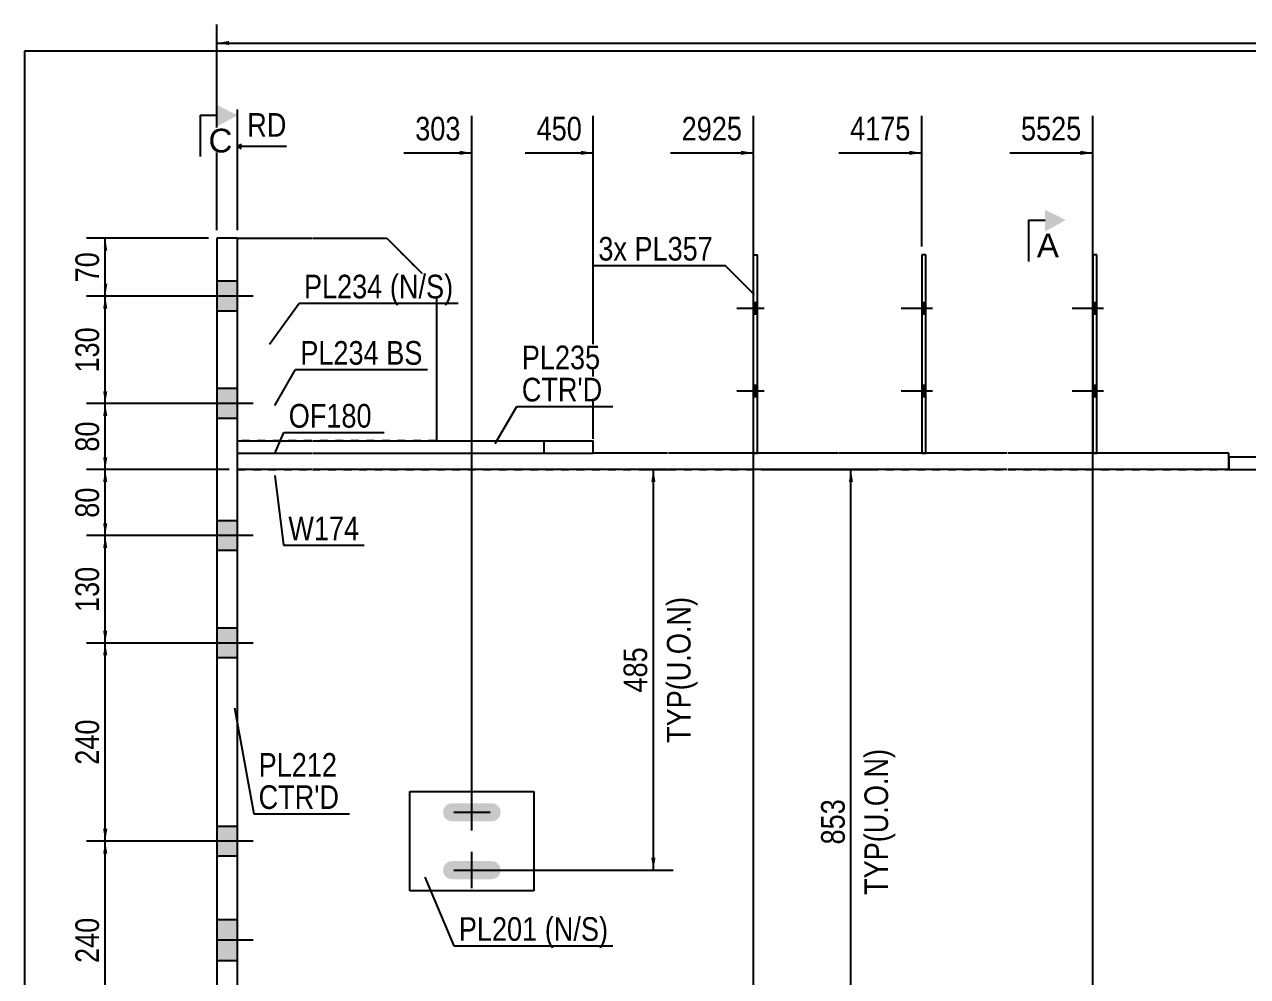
# Model space of a CAD drawing. Header units: millimetres. Extents: x -324 to 88, y -156 to 136.
# Drawn here: x -321.8 to -173.7, y 18.6 to 133.9 of the extents above; entities that cross this region are included whole.
import ezdxf

# ---------------------------------------------------------------- set-up
doc = ezdxf.new("R2010")
doc.units = ezdxf.units.MM
doc.linetypes.add('DXK_LINE_DOT1', pattern=[1.8814, 0.9407, -0.9407])
doc.styles.add('Arial', font='ARIAL.TTF', dxfattribs={"height": 0.2})
doc.styles.add('Arial Narrow', font='ARIALN.TTF', dxfattribs={"height": 0.2})

# ---------------------------------------------------------------- blocks, each defined once
blk = doc.blocks.new('Unknown-623355106-1210')
at = {"color": 5, "linetype": 'Continuous'}
for p, q in [((88.21, 130.66), (-321.79, 130.66)), ((-321.79, 130.66), (-321.79, -156.34))]:
    blk.add_line(p, q, dxfattribs=at)
blk = doc.blocks.new('Part-623355106-1955 - 1738')
at = {"color": 2, "linetype": 'Continuous'}
for p, q in [((-212.6, 106), (-213.1, 106)), ((-213.1, 106), (-213.1, 82)), ((-212.6, 82), (-212.6, 106))]:
    blk.add_line(p, q, dxfattribs=at)
at = {"color": 7, "linetype": 'DXK_LINE_DOT1'}
blk.add_line((-213.1, 82), (-212.6, 82), dxfattribs=at)
blk = doc.blocks.new('Part-623355106-2080 - 1738')
at = {"color": 2, "linetype": 'Continuous'}
for p, q in [((-296, 108), (-287, 108)), ((-286.9, 108), (-277.9, 108)), ((-277.9, 108), (-271.9, 102)), ((-271.9, 102), (-271.9, 83.5)), ((-296, 83.5), (-287, 83.5)), ((-286.9, 83.5), (-271.9, 83.5))]:
    blk.add_line(p, q, dxfattribs=at)
at = {"color": 7, "linetype": 'DXK_LINE_DOT1'}
blk.add_line((-296, 83.5), (-296, 108), dxfattribs=at)
blk = doc.blocks.new('Part-623355106-2102 - 1738')
at = {"color": 7, "linetype": 'DXK_LINE_DOT1'}
for p, q in [((-296, 108), (-287, 108)), ((-286.9, 108), (-277.9, 108)), ((-277.9, 108), (-271.9, 102)), ((-271.9, 102), (-271.9, 83.5)), ((-287, 83.5), (-296, 83.5)), ((-271.9, 83.5), (-286.9, 83.5))]:
    blk.add_line(p, q, dxfattribs=at)
blk = doc.blocks.new('Bolt-623355106-1799 - 1738')
at = {"linetype": 'Continuous'}
for points in [[(-233, 98.8), (-233, 100.2), (-233.5, 100.2), (-233.5, 98.8)], [(-233, 98.8), (-233, 100.2), (-233.5, 100.2), (-233.5, 98.8)], [(-233, 88.8), (-233, 90.2), (-233.5, 90.2), (-233.5, 88.8)], [(-233, 88.8), (-233, 90.2), (-233.5, 90.2), (-233.5, 88.8)]]:
    blk.add_hatch(color=3, dxfattribs=at).paths.add_polyline_path(points)
at = {"color": 3, "linetype": 'Continuous'}
for p, q in [((-232.2, 99.5), (-235.5, 99.5)), ((-232.2, 99.5), (-235.5, 99.5)), ((-233, 100.2), (-233.5, 100.2)), ((-233, 100.2), (-233.5, 100.2)), ((-233, 98.8), (-233.5, 98.8)), ((-233, 98.8), (-233.5, 98.8)), ((-232.2, 89.5), (-235.5, 89.5)), ((-232.2, 89.5), (-235.5, 89.5)), ((-233, 90.2), (-233.5, 90.2)), ((-233, 90.2), (-233.5, 90.2)), ((-233, 88.8), (-233.5, 88.8)), ((-233, 88.8), (-233.5, 88.8))]:
    blk.add_line(p, q, dxfattribs=at)
blk = doc.blocks.new('Part-623355106-2058 - 1738')
at = {"color": 7, "linetype": 'DXK_LINE_DOT1'}
for p, q in [((-296, 80), (-296, 82)), ((-296, 82), (-287, 82)), ((-286.9, 82), (-252.9, 82))]:
    blk.add_line(p, q, dxfattribs=at)
at = {"color": 2, "linetype": 'Continuous'}
for p, q in [((-243.9, 82), (-252.9, 82)), ((-223.2, 82), (-243.8, 82)), ((-202.8, 82), (-223.1, 82)), ((-175.92, 82), (-202.7, 82)), ((-175.92, 80), (-175.92, 82)), ((-287, 80), (-296, 80)), ((-243.9, 80), (-286.9, 80)), ((-223.2, 80), (-243.8, 80)), ((-202.8, 80), (-223.1, 80)), ((-175.92, 80), (-202.7, 80))]:
    blk.add_line(p, q, dxfattribs=at)
blk = doc.blocks.new('Bolt-623355106-1795 - 1738')
at = {"linetype": 'Continuous'}
for points in [[(-191.89, 98.8), (-191.89, 100.2), (-192.39, 100.2), (-192.39, 98.8)], [(-191.89, 98.8), (-191.89, 100.2), (-192.39, 100.2), (-192.39, 98.8)], [(-191.89, 88.8), (-191.89, 90.2), (-192.39, 90.2), (-192.39, 88.8)], [(-191.89, 88.8), (-191.89, 90.2), (-192.39, 90.2), (-192.39, 88.8)]]:
    blk.add_hatch(color=3, dxfattribs=at).paths.add_polyline_path(points)
at = {"color": 3, "linetype": 'Continuous'}
for p, q in [((-191.09, 99.5), (-194.89, 99.5)), ((-191.09, 99.5), (-194.89, 99.5)), ((-191.89, 100.2), (-192.39, 100.2)), ((-191.89, 100.2), (-192.39, 100.2)), ((-191.89, 98.8), (-192.39, 98.8)), ((-191.89, 98.8), (-192.39, 98.8)), ((-191.09, 89.5), (-194.89, 89.5)), ((-191.09, 89.5), (-194.89, 89.5)), ((-191.89, 90.2), (-192.39, 90.2)), ((-191.89, 90.2), (-192.39, 90.2)), ((-191.89, 88.8), (-192.39, 88.8)), ((-191.89, 88.8), (-192.39, 88.8))]:
    blk.add_line(p, q, dxfattribs=at)
blk = doc.blocks.new('Bolt-623355106-1796 - 1738')
at = {"linetype": 'Continuous'}
for points in [[(-212.6, 98.8), (-212.6, 100.2), (-213.1, 100.2), (-213.1, 98.8)], [(-212.6, 98.8), (-212.6, 100.2), (-213.1, 100.2), (-213.1, 98.8)], [(-212.6, 88.8), (-212.6, 90.2), (-213.1, 90.2), (-213.1, 88.8)], [(-212.6, 88.8), (-212.6, 90.2), (-213.1, 90.2), (-213.1, 88.8)]]:
    blk.add_hatch(color=3, dxfattribs=at).paths.add_polyline_path(points)
at = {"color": 3, "linetype": 'Continuous'}
for p, q in [((-211.8, 99.5), (-215.6, 99.5)), ((-211.8, 99.5), (-215.6, 99.5)), ((-212.6, 100.2), (-213.1, 100.2)), ((-212.6, 100.2), (-213.1, 100.2)), ((-212.6, 98.8), (-213.1, 98.8)), ((-212.6, 98.8), (-213.1, 98.8)), ((-211.8, 89.5), (-215.6, 89.5)), ((-211.8, 89.5), (-215.6, 89.5)), ((-212.6, 90.2), (-213.1, 90.2)), ((-212.6, 90.2), (-213.1, 90.2)), ((-212.6, 88.8), (-213.1, 88.8)), ((-212.6, 88.8), (-213.1, 88.8))]:
    blk.add_line(p, q, dxfattribs=at)
blk = doc.blocks.new('Part-623355106-1950 - 1738')
at = {"color": 2, "linetype": 'Continuous'}
for p, q in [((-191.89, 106), (-192.39, 106)), ((-192.39, 106), (-192.39, 82)), ((-191.89, 82), (-191.89, 106))]:
    blk.add_line(p, q, dxfattribs=at)
at = {"color": 7, "linetype": 'DXK_LINE_DOT1'}
blk.add_line((-192.39, 82), (-191.89, 82), dxfattribs=at)
blk = doc.blocks.new('Part-623355106-1898 - 1738')
at = {"color": 2, "linetype": 'Continuous'}
for p, q in [((-275.1, 41), (-260.1, 41)), ((-275.1, 29), (-275.1, 41)), ((-260.1, 41), (-260.1, 29)), ((-260.1, 29), (-275.1, 29))]:
    blk.add_line(p, q, dxfattribs=at)
blk = doc.blocks.new('Part-623355106-2316 - 1738')
at = {"color": 2, "linetype": 'Continuous'}
for p, q in [((-296, 81.99), (-296, 83.49)), ((-296, 83.49), (-287, 83.49)), ((-286.9, 83.49), (-252.9, 83.49)), ((-258.9, 83.49), (-258.9, 81.99)), ((-252.9, 81.99), (-252.9, 83.49)), ((-296, 81.99), (-287, 81.99)), ((-286.9, 81.99), (-252.9, 81.99))]:
    blk.add_line(p, q, dxfattribs=at)
blk = doc.blocks.new('Part-623355106-2214 - 1738')
at = {"color": 2, "linetype": 'Continuous'}
for p, q in [((-175.92, 81.5), (-175.92, 80)), ((-166.92, 81.5), (-175.92, 81.5)), ((-175.92, 80), (-166.92, 80))]:
    blk.add_line(p, q, dxfattribs=at)
blk = doc.blocks.new('Bolt-623355106-2306 - 1738')
at = {"linetype": 'Continuous'}
for points in [[(-264.42, 37.72), (-264.19, 38.08), (-264.1, 38.5), (-264.19, 38.92), (-264.42, 39.28), (-264.78, 39.52), (-265.2, 39.6), (-270, 39.6), (-270.42, 39.52), (-270.78, 39.28), (-271.02, 38.92), (-271.1, 38.5), (-271.02, 38.08), (-270.78, 37.72), (-270.42, 37.48), (-270, 37.4), (-265.2, 37.4), (-264.78, 37.48)], [(-264.42, 30.72), (-264.19, 31.08), (-264.1, 31.5), (-264.19, 31.92), (-264.42, 32.28), (-264.78, 32.52), (-265.2, 32.6), (-270, 32.6), (-270.42, 32.52), (-270.78, 32.28), (-271.02, 31.92), (-271.1, 31.5), (-271.02, 31.08), (-270.78, 30.72), (-270.42, 30.48), (-270, 30.4), (-265.2, 30.4), (-264.78, 30.48)]]:
    blk.add_hatch(color=3, dxfattribs=at).paths.add_polyline_path(points)
at = {"color": 3, "linetype": 'Continuous'}
for p, q in [((-267.6, 36.3), (-267.6, 40.7)), ((-269.8, 38.5), (-265.4, 38.5)), ((-267.6, 29.3), (-267.6, 33.7)), ((-269.8, 31.5), (-265.4, 31.5))]:
    blk.add_line(p, q, dxfattribs=at)
blk = doc.blocks.new('Part-623355106-2311 - 1738')
at = {"color": 2, "linetype": 'Continuous'}
for p, q in [((-233.5, 82), (-233.5, 106)), ((-233.5, 106), (-233, 106)), ((-233, 82), (-233, 106))]:
    blk.add_line(p, q, dxfattribs=at)
at = {"color": 7, "linetype": 'DXK_LINE_DOT1'}
blk.add_line((-233.5, 82), (-233, 82), dxfattribs=at)
blk = doc.blocks.new('Bolt-623355106-2317 - 1738')
at = {"linetype": 'Continuous'}
for points in [[(-298.5, 102.8), (-298.5, 99.2), (-296, 99.2), (-296, 102.8)], [(-298.5, 102.8), (-298.5, 99.2), (-296, 99.2), (-296, 102.8)], [(-298.5, 102.8), (-298.5, 99.2), (-296, 99.2), (-296, 102.8)], [(-298.5, 102.8), (-298.5, 99.2), (-296, 99.2), (-296, 102.8)], [(-298.5, 89.8), (-298.5, 86.2), (-296, 86.2), (-296, 89.8)], [(-298.5, 89.8), (-298.5, 86.2), (-296, 86.2), (-296, 89.8)], [(-298.5, 89.8), (-298.5, 86.2), (-296, 86.2), (-296, 89.8)], [(-298.5, 89.8), (-298.5, 86.2), (-296, 86.2), (-296, 89.8)], [(-298.5, 73.8), (-298.5, 70.2), (-296, 70.2), (-296, 73.8)], [(-298.5, 73.8), (-298.5, 70.2), (-296, 70.2), (-296, 73.8)], [(-298.5, 73.8), (-298.5, 70.2), (-296, 70.2), (-296, 73.8)], [(-298.5, 73.8), (-298.5, 70.2), (-296, 70.2), (-296, 73.8)], [(-298.5, 60.8), (-298.5, 57.2), (-296, 57.2), (-296, 60.8)], [(-298.5, 60.8), (-298.5, 57.2), (-296, 57.2), (-296, 60.8)], [(-298.5, 60.8), (-298.5, 57.2), (-296, 57.2), (-296, 60.8)], [(-298.5, 60.8), (-298.5, 57.2), (-296, 57.2), (-296, 60.8)], [(-298.5, 36.8), (-298.5, 33.2), (-296, 33.2), (-296, 36.8)], [(-298.5, 36.8), (-298.5, 33.2), (-296, 33.2), (-296, 36.8)], [(-298.5, 36.8), (-298.5, 33.2), (-296, 33.2), (-296, 36.8)], [(-298.5, 36.8), (-298.5, 33.2), (-296, 33.2), (-296, 36.8)], [(-298.5, 12.8), (-298.5, 9.2), (-296, 9.2), (-296, 12.8)], [(-298.5, 12.8), (-298.5, 9.2), (-296, 9.2), (-296, 12.8)], [(-298.5, 12.8), (-298.5, 9.2), (-296, 9.2), (-296, 12.8)], [(-298.5, 12.8), (-298.5, 9.2), (-296, 9.2), (-296, 12.8)], [(-298.5, -0.2), (-298.5, -3.8), (-296, -3.8), (-296, -0.2)], [(-298.5, -0.2), (-298.5, -3.8), (-296, -3.8), (-296, -0.2)], [(-298.5, -0.2), (-298.5, -3.8), (-296, -3.8), (-296, -0.2)], [(-298.5, -0.2), (-298.5, -3.8), (-296, -3.8), (-296, -0.2)], [(-298.5, -16.2), (-298.5, -19.8), (-296, -19.8), (-296, -16.2)], [(-298.5, -16.2), (-298.5, -19.8), (-296, -19.8), (-296, -16.2)], [(-298.5, -16.2), (-298.5, -19.8), (-296, -19.8), (-296, -16.2)], [(-298.5, -16.2), (-298.5, -19.8), (-296, -19.8), (-296, -16.2)], [(-298.5, -29.2), (-298.5, -32.8), (-296, -32.8), (-296, -29.2)], [(-298.5, -29.2), (-298.5, -32.8), (-296, -32.8), (-296, -29.2)], [(-298.5, -29.2), (-298.5, -32.8), (-296, -32.8), (-296, -29.2)], [(-298.5, -29.2), (-298.5, -32.8), (-296, -32.8), (-296, -29.2)]]:
    blk.add_hatch(color=3, dxfattribs=at).paths.add_polyline_path(points)
at = {"color": 3, "linetype": 'Continuous'}
for p, q in [((-296, 102.8), (-298.5, 102.8)), ((-296, 102.8), (-298.5, 102.8)), ((-296, 102.8), (-298.5, 102.8)), ((-296, 102.8), (-298.5, 102.8)), ((-294.1, 101), (-298.5, 101)), ((-294.1, 101), (-298.5, 101)), ((-294.1, 101), (-298.5, 101)), ((-294.1, 101), (-298.5, 101)), ((-296, 99.2), (-298.5, 99.2)), ((-296, 99.2), (-298.5, 99.2)), ((-296, 99.2), (-298.5, 99.2)), ((-296, 99.2), (-298.5, 99.2)), ((-296, 89.8), (-298.5, 89.8)), ((-296, 89.8), (-298.5, 89.8)), ((-296, 89.8), (-298.5, 89.8)), ((-296, 89.8), (-298.5, 89.8)), ((-294.1, 88), (-298.5, 88)), ((-294.1, 88), (-298.5, 88)), ((-294.1, 88), (-298.5, 88)), ((-294.1, 88), (-298.5, 88)), ((-296, 86.2), (-298.5, 86.2)), ((-296, 86.2), (-298.5, 86.2)), ((-296, 86.2), (-298.5, 86.2)), ((-296, 86.2), (-298.5, 86.2)), ((-296, 73.8), (-298.5, 73.8)), ((-296, 73.8), (-298.5, 73.8)), ((-296, 73.8), (-298.5, 73.8)), ((-296, 73.8), (-298.5, 73.8)), ((-294.1, 72), (-298.5, 72)), ((-294.1, 72), (-298.5, 72)), ((-294.1, 72), (-298.5, 72)), ((-294.1, 72), (-298.5, 72)), ((-296, 70.2), (-298.5, 70.2)), ((-296, 70.2), (-298.5, 70.2)), ((-296, 70.2), (-298.5, 70.2)), ((-296, 70.2), (-298.5, 70.2)), ((-296, 60.8), (-298.5, 60.8)), ((-296, 60.8), (-298.5, 60.8)), ((-296, 60.8), (-298.5, 60.8)), ((-296, 60.8), (-298.5, 60.8)), ((-294.1, 59), (-298.5, 59)), ((-294.1, 59), (-298.5, 59)), ((-294.1, 59), (-298.5, 59)), ((-294.1, 59), (-298.5, 59)), ((-296, 57.2), (-298.5, 57.2)), ((-296, 57.2), (-298.5, 57.2)), ((-296, 57.2), (-298.5, 57.2)), ((-296, 57.2), (-298.5, 57.2)), ((-296, 36.8), (-298.5, 36.8)), ((-296, 36.8), (-298.5, 36.8)), ((-296, 36.8), (-298.5, 36.8)), ((-296, 36.8), (-298.5, 36.8)), ((-294.1, 35), (-298.5, 35)), ((-294.1, 35), (-298.5, 35)), ((-294.1, 35), (-298.5, 35)), ((-294.1, 35), (-298.5, 35)), ((-296, 33.2), (-298.5, 33.2)), ((-296, 33.2), (-298.5, 33.2)), ((-296, 33.2), (-298.5, 33.2)), ((-296, 33.2), (-298.5, 33.2)), ((-296, 12.8), (-298.5, 12.8)), ((-296, 12.8), (-298.5, 12.8)), ((-296, 12.8), (-298.5, 12.8)), ((-296, 12.8), (-298.5, 12.8)), ((-294.1, 11), (-298.5, 11)), ((-294.1, 11), (-298.5, 11)), ((-294.1, 11), (-298.5, 11)), ((-294.1, 11), (-298.5, 11)), ((-296, 9.2), (-298.5, 9.2)), ((-296, 9.2), (-298.5, 9.2)), ((-296, 9.2), (-298.5, 9.2)), ((-296, 9.2), (-298.5, 9.2)), ((-296, -0.2), (-298.5, -0.2)), ((-296, -0.2), (-298.5, -0.2)), ((-296, -0.2), (-298.5, -0.2)), ((-296, -0.2), (-298.5, -0.2)), ((-294.1, -2), (-298.5, -2)), ((-294.1, -2), (-298.5, -2)), ((-294.1, -2), (-298.5, -2)), ((-294.1, -2), (-298.5, -2)), ((-296, -3.8), (-298.5, -3.8)), ((-296, -3.8), (-298.5, -3.8)), ((-296, -3.8), (-298.5, -3.8)), ((-296, -3.8), (-298.5, -3.8)), ((-296, -16.2), (-298.5, -16.2)), ((-296, -16.2), (-298.5, -16.2)), ((-296, -16.2), (-298.5, -16.2)), ((-296, -16.2), (-298.5, -16.2)), ((-294.1, -18), (-298.5, -18)), ((-294.1, -18), (-298.5, -18)), ((-294.1, -18), (-298.5, -18)), ((-294.1, -18), (-298.5, -18)), ((-296, -19.8), (-298.5, -19.8)), ((-296, -19.8), (-298.5, -19.8)), ((-296, -19.8), (-298.5, -19.8)), ((-296, -19.8), (-298.5, -19.8)), ((-296, -29.2), (-298.5, -29.2)), ((-296, -29.2), (-298.5, -29.2)), ((-296, -29.2), (-298.5, -29.2)), ((-296, -29.2), (-298.5, -29.2)), ((-294.1, -31), (-298.5, -31)), ((-294.1, -31), (-298.5, -31)), ((-294.1, -31), (-298.5, -31)), ((-294.1, -31), (-298.5, -31)), ((-296, -32.8), (-298.5, -32.8)), ((-296, -32.8), (-298.5, -32.8)), ((-296, -32.8), (-298.5, -32.8)), ((-296, -32.8), (-298.5, -32.8))]:
    blk.add_line(p, q, dxfattribs=at)
blk = doc.blocks.new('Part-623355106-2323 - 1738')
at = {"color": 7, "linetype": 'DXK_LINE_DOT1'}
for p, q in [((-296, 80), (-287, 80)), ((-296, -10), (-296, 80)), ((-286.9, 80), (-243.9, 80)), ((-243.8, 80), (-223.2, 80)), ((-223.1, 80), (-202.8, 80)), ((-202.7, 80), (-166.92, 80)), ((-166.82, 80), (-157.82, 80)), ((-287, -10), (-296, -10)), ((-243.9, -10), (-286.9, -10)), ((-234, -10), (-243.8, -10)), ((-223.2, -10), (-233.5, -10)), ((-202.8, -10), (-223.1, -10)), ((-192.9, -10), (-202.7, -10)), ((-166.92, -10), (-192.4, -10)), ((-157.82, -10), (-166.82, -10))]:
    blk.add_line(p, q, dxfattribs=at)
at = {"color": 2, "linetype": 'Continuous'}
blk.add_line((-157.82, 80), (-157.82, -10), dxfattribs=at)
blk = doc.blocks.new('Part-623355106-2352 - 1738')
at = {"color": 2, "linetype": 'Continuous'}
for p, q in [((-296, 108), (-298.5, 108)), ((-298.5, 108), (-298.5, -38)), ((-296, -38), (-296, 108)), ((-298.5, -38), (-296, -38))]:
    blk.add_line(p, q, dxfattribs=at)
blk = doc.blocks.new('Bolt-623355106-4213 - 1738')
at = {"linetype": 'Continuous'}
blk.add_hatch(color=3, dxfattribs=at).paths.add_polyline_path([(-298.5, 25.5), (-298.5, 20.5), (-296, 20.5), (-296, 25.5)])
blk.add_hatch(color=3, dxfattribs=at).paths.add_polyline_path([(-298.5, 25.5), (-298.5, 20.5), (-296, 20.5), (-296, 25.5)])
at = {"color": 3, "linetype": 'Continuous'}
for p, q in [((-296, 25.5), (-298.5, 25.5)), ((-296, 25.5), (-298.5, 25.5)), ((-294.1, 23), (-298.5, 23)), ((-294.1, 23), (-298.5, 23)), ((-296, 20.5), (-298.5, 20.5)), ((-296, 20.5), (-298.5, 20.5))]:
    blk.add_line(p, q, dxfattribs=at)
blk = doc.blocks.new('StraightDimension-623355106-5770 - 1738')
at = {"linetype": 'Continuous'}
blk.add_hatch(color=7, dxfattribs=at).paths.add_polyline_path([(-269.1, 118.6), (-267.6, 118.35), (-269.1, 118.1)])
at = {"color": 7, "linetype": 'Continuous'}
for p, q in [((-267.6, 39.5), (-267.6, 122.85)), ((-275.84, 118.35), (-267.6, 118.35))]:
    blk.add_line(p, q, dxfattribs=at)
at = {"color": 0, "linetype": 'Continuous'}
blk.add_wipeout([(-289.47, 119.7), (-289.47, 123.9), (-295.41, 123.9), (-295.41, 119.7)], dxfattribs=at)
at = {"color": 7, "linetype": 'Continuous'}
for p, q in [((-296, 109), (-296, 123.6)), ((-295.5, 119.35), (-296, 119.1)), ((-295.5, 118.85), (-296, 119.1)), ((-290.07, 119.1), (-296, 119.1))]:
    blk.add_line(p, q, dxfattribs=at)
at = {"color": 3, "linetype": 'Continuous', "style": 'Arial Narrow'}
blk.add_text('RD', height=2.863, dxfattribs=at).set_placement((-294.81, 120.3))
at = {"color": 0}
blk.add_wipeout([(-268.38, 119.25), (-268.38, 123.45), (-275.06, 123.45), (-275.06, 119.25)], dxfattribs=at)
at = {"color": 3, "style": 'Arial Narrow'}
blk.add_text('303', height=2.863, dxfattribs=at).set_placement((-274.46, 119.85))
blk = doc.blocks.new('StraightDimension-623355106-2507 - 1738')
at = {"linetype": 'Continuous'}
for points in [[(-312.26, 106.5), (-312.01, 108), (-311.76, 106.5)], [(-311.76, 102.5), (-312.01, 101), (-312.26, 102.5)]]:
    blk.add_hatch(color=7, dxfattribs=at).paths.add_polyline_path(points)
at = {"color": 7, "linetype": 'Continuous'}
for p, q in [((-299.5, 108), (-314.26, 108)), ((-312.01, 101), (-312.01, 108)), ((-297, 101), (-314.26, 101))]:
    blk.add_line(p, q, dxfattribs=at)
at = {"color": 0}
blk.add_wipeout([(-312.16, 106.93), (-316.36, 106.93), (-316.36, 102.07), (-312.16, 102.07)], dxfattribs=at)
at = {"color": 3, "style": 'Arial Narrow'}
blk.add_text('70', height=2.863, rotation=90.0002, dxfattribs=at).set_placement((-312.76, 102.67))
blk = doc.blocks.new('StraightDimension-623355106-2408 - 1738')
at = {"linetype": 'Continuous'}
for points in [[(-312.26, 70.5), (-312.01, 72), (-311.76, 70.5)], [(-311.76, 60.5), (-312.01, 59), (-312.26, 60.5)]]:
    blk.add_hatch(color=7, dxfattribs=at).paths.add_polyline_path(points)
at = {"color": 7, "linetype": 'Continuous'}
for p, q in [((-297, 72), (-314.26, 72)), ((-312.01, 59), (-312.01, 72)), ((-297, 59), (-314.26, 59))]:
    blk.add_line(p, q, dxfattribs=at)
at = {"color": 0}
blk.add_wipeout([(-312.16, 68.84), (-316.36, 68.84), (-316.36, 62.16), (-312.16, 62.16)], dxfattribs=at)
at = {"color": 3, "style": 'Arial Narrow'}
blk.add_text('130', height=2.863, rotation=90.0002, dxfattribs=at).set_placement((-312.76, 62.76))
blk = doc.blocks.new('StraightDimension-623355106-2369 - 1738')
at = {"linetype": 'Continuous'}
for points in [[(-312.26, 86.49), (-312.01, 87.99), (-311.76, 86.49)], [(-311.76, 81.5), (-312.01, 80), (-312.26, 81.5)]]:
    blk.add_hatch(color=7, dxfattribs=at).paths.add_polyline_path(points)
at = {"color": 7, "linetype": 'Continuous'}
for p, q in [((-297, 87.99), (-314.26, 87.99)), ((-312.01, 80), (-312.01, 87.99)), ((-297, 80), (-314.26, 80))]:
    blk.add_line(p, q, dxfattribs=at)
at = {"color": 0}
blk.add_wipeout([(-312.16, 86.42), (-316.36, 86.42), (-316.36, 81.57), (-312.16, 81.57)], dxfattribs=at)
at = {"color": 3, "style": 'Arial Narrow'}
blk.add_text('80', height=2.863, rotation=90.0002, dxfattribs=at).set_placement((-312.76, 82.17))
blk = doc.blocks.new('StraightDimension-623355106-2379 - 1738')
at = {"linetype": 'Continuous'}
for points in [[(-312.26, 99.5), (-312.01, 101), (-311.76, 99.5)], [(-311.76, 89.49), (-312.01, 87.99), (-312.26, 89.49)]]:
    blk.add_hatch(color=7, dxfattribs=at).paths.add_polyline_path(points)
at = {"color": 7, "linetype": 'Continuous'}
for p, q in [((-297, 101), (-314.26, 101)), ((-312.01, 87.99), (-312.01, 101)), ((-297, 87.99), (-314.26, 87.99))]:
    blk.add_line(p, q, dxfattribs=at)
at = {"color": 0}
blk.add_wipeout([(-312.16, 97.84), (-316.36, 97.84), (-316.36, 91.15), (-312.16, 91.15)], dxfattribs=at)
at = {"color": 3, "style": 'Arial Narrow'}
blk.add_text('130', height=2.863, rotation=90.0002, dxfattribs=at).set_placement((-312.76, 91.75))
blk = doc.blocks.new('StraightDimension-623355106-5768 - 1738')
at = {"linetype": 'Continuous'}
blk.add_hatch(color=7, dxfattribs=at).paths.add_polyline_path([(-235, 118.6), (-233.5, 118.35), (-235, 118.1)])
at = {"color": 7, "linetype": 'Continuous'}
for p, q in [((-233.5, -2), (-233.5, 122.85)), ((-243.56, 118.35), (-233.5, 118.35))]:
    blk.add_line(p, q, dxfattribs=at)
at = {"color": 0}
blk.add_wipeout([(-234.28, 119.25), (-234.28, 123.45), (-242.79, 123.45), (-242.79, 119.25)], dxfattribs=at)
at = {"color": 3, "style": 'Arial Narrow'}
blk.add_text('2925', height=2.863, dxfattribs=at).set_placement((-242.19, 119.85))
blk = doc.blocks.new('StraightDimension-623355106-2397 - 1738')
at = {"linetype": 'Continuous'}
for points in [[(-312.26, 78.5), (-312.01, 80), (-311.76, 78.5)], [(-311.76, 73.5), (-312.01, 72), (-312.26, 73.5)]]:
    blk.add_hatch(color=7, dxfattribs=at).paths.add_polyline_path(points)
at = {"color": 7, "linetype": 'Continuous'}
for p, q in [((-297, 80), (-314.26, 80)), ((-312.01, 72), (-312.01, 80)), ((-297, 72), (-314.26, 72))]:
    blk.add_line(p, q, dxfattribs=at)
at = {"color": 0}
blk.add_wipeout([(-312.16, 78.43), (-316.36, 78.43), (-316.36, 73.57), (-312.16, 73.57)], dxfattribs=at)
at = {"color": 3, "style": 'Arial Narrow'}
blk.add_text('80', height=2.863, rotation=90.0002, dxfattribs=at).set_placement((-312.76, 74.17))
blk = doc.blocks.new('StraightDimension-623355106-2415 - 1738')
at = {"linetype": 'Continuous'}
for points in [[(-312.26, 57.5), (-312.01, 59), (-311.76, 57.5)], [(-311.76, 36.5), (-312.01, 35), (-312.26, 36.5)]]:
    blk.add_hatch(color=7, dxfattribs=at).paths.add_polyline_path(points)
at = {"color": 7, "linetype": 'Continuous'}
for p, q in [((-297, 59), (-314.26, 59)), ((-312.01, 35), (-312.01, 59)), ((-297, 35), (-314.26, 35))]:
    blk.add_line(p, q, dxfattribs=at)
at = {"color": 0}
blk.add_wipeout([(-312.16, 50.34), (-316.36, 50.34), (-316.36, 43.66), (-312.16, 43.66)], dxfattribs=at)
at = {"color": 3, "style": 'Arial Narrow'}
blk.add_text('240', height=2.863, rotation=90.0002, dxfattribs=at).set_placement((-312.76, 44.26))
blk = doc.blocks.new('StraightDimension-623355106-2432 - 1738')
at = {"linetype": 'Continuous'}
for points in [[(-312.26, 33.5), (-312.01, 35), (-311.76, 33.5)], [(-311.76, 12.5), (-312.01, 11), (-312.26, 12.5)]]:
    blk.add_hatch(color=7, dxfattribs=at).paths.add_polyline_path(points)
at = {"color": 7, "linetype": 'Continuous'}
for p, q in [((-297, 35), (-314.26, 35)), ((-312.01, 11), (-312.01, 35)), ((-297, 11), (-314.26, 11))]:
    blk.add_line(p, q, dxfattribs=at)
at = {"color": 0}
blk.add_wipeout([(-312.16, 26.34), (-316.36, 26.34), (-316.36, 19.66), (-312.16, 19.66)], dxfattribs=at)
at = {"color": 3, "style": 'Arial Narrow'}
blk.add_text('240', height=2.863, rotation=90.0002, dxfattribs=at).set_placement((-312.76, 20.26))
blk = doc.blocks.new('StraightDimension-623355106-2658 - 1738')
at = {"linetype": 'Continuous'}
blk.add_hatch(color=7, dxfattribs=at).paths.add_polyline_path([(-297, 131.4), (-298.5, 131.65), (-297, 131.9)])
at = {"color": 7, "linetype": 'Continuous'}
for p, q in [((-298.5, 109), (-298.5, 133.9)), ((-298.5, 131.65), (66, 131.65))]:
    blk.add_line(p, q, dxfattribs=at)
blk = doc.blocks.new('StraightDimension-623355106-2804 - 1738')
at = {"linetype": 'Continuous'}
for points in [[(-245.87, 78.5), (-245.62, 80), (-245.37, 78.5)], [(-245.37, 33), (-245.62, 31.5), (-245.87, 33)]]:
    blk.add_hatch(color=7, dxfattribs=at).paths.add_polyline_path(points)
at = {"color": 7, "linetype": 'Continuous'}
for p, q in [((-246.53, 80), (-243.22, 80)), ((-245.62, 31.5), (-245.62, 80)), ((-266.6, 31.5), (-243.22, 31.5))]:
    blk.add_line(p, q, dxfattribs=at)
at = {"color": 0, "linetype": 'Continuous'}
blk.add_wipeout([(-240.52, 65.2), (-244.72, 65.2), (-244.72, 46.3), (-240.52, 46.3)], dxfattribs=at)
at = {"color": 3, "linetype": 'Continuous', "style": 'Arial Narrow'}
blk.add_text('TYP(U.O.N)', height=2.863, rotation=90.0002, dxfattribs=at).set_placement((-241.12, 46.9))
at = {"color": 0}
blk.add_wipeout([(-245.77, 59.09), (-249.97, 59.09), (-249.97, 52.41), (-245.77, 52.41)], dxfattribs=at)
at = {"color": 3, "style": 'Arial Narrow'}
blk.add_text('485', height=2.863, rotation=90.0002, dxfattribs=at).set_placement((-246.37, 53.01))
blk = doc.blocks.new('StraightDimension-623355106-2819 - 1738')
at = {"linetype": 'Continuous'}
for points in [[(-221.94, 78.5), (-221.69, 80), (-221.44, 78.5)], [(-221.44, -3.8), (-221.69, -5.3), (-221.94, -3.8)]]:
    blk.add_hatch(color=7, dxfattribs=at).paths.add_polyline_path(points)
at = {"color": 7, "linetype": 'Continuous'}
for p, q in [((-231.43, 80), (-219.29, 80)), ((-221.69, -5.3), (-221.69, 80)), ((-231.43, -5.3), (-219.29, -5.3))]:
    blk.add_line(p, q, dxfattribs=at)
at = {"color": 0, "linetype": 'Continuous'}
blk.add_wipeout([(-216.59, 46.8), (-220.79, 46.8), (-220.79, 27.9), (-216.59, 27.9)], dxfattribs=at)
at = {"color": 3, "linetype": 'Continuous', "style": 'Arial Narrow'}
blk.add_text('TYP(U.O.N)', height=2.863, rotation=90.0002, dxfattribs=at).set_placement((-217.19, 28.5))
at = {"color": 0}
blk.add_wipeout([(-221.84, 40.69), (-226.04, 40.69), (-226.04, 34.01), (-221.84, 34.01)], dxfattribs=at)
at = {"color": 3, "style": 'Arial Narrow'}
blk.add_text('853', height=2.863, rotation=90.0002, dxfattribs=at).set_placement((-222.44, 34.61))
blk = doc.blocks.new('StraightDimension-623355106-5766 - 1738')
at = {"linetype": 'Continuous'}
blk.add_hatch(color=7, dxfattribs=at).paths.add_polyline_path([(-193.9, 118.6), (-192.4, 118.35), (-193.9, 118.1)])
at = {"color": 7, "linetype": 'Continuous'}
for p, q in [((-192.4, -2), (-192.4, 122.85)), ((-202.46, 118.35), (-192.4, 118.35))]:
    blk.add_line(p, q, dxfattribs=at)
at = {"color": 0}
blk.add_wipeout([(-193.18, 119.25), (-193.18, 123.45), (-201.69, 123.45), (-201.69, 119.25)], dxfattribs=at)
at = {"color": 3, "style": 'Arial Narrow'}
blk.add_text('5525', height=2.863, dxfattribs=at).set_placement((-201.09, 119.85))
blk = doc.blocks.new('StraightDimension-623355106-5767 - 1738')
at = {"linetype": 'Continuous'}
blk.add_hatch(color=7, dxfattribs=at).paths.add_polyline_path([(-214.6, 118.6), (-213.1, 118.35), (-214.6, 118.1)])
at = {"color": 7, "linetype": 'Continuous'}
for p, q in [((-213.1, 107), (-213.1, 122.85)), ((-223.16, 118.35), (-213.1, 118.35))]:
    blk.add_line(p, q, dxfattribs=at)
at = {"color": 0}
blk.add_wipeout([(-213.88, 119.25), (-213.88, 123.45), (-222.39, 123.45), (-222.39, 119.25)], dxfattribs=at)
at = {"color": 3, "style": 'Arial Narrow'}
blk.add_text('4175', height=2.863, dxfattribs=at).set_placement((-221.79, 119.85))
blk = doc.blocks.new('StraightDimension-623355106-5769 - 1738')
at = {"linetype": 'Continuous'}
blk.add_hatch(color=7, dxfattribs=at).paths.add_polyline_path([(-254.4, 118.6), (-252.9, 118.35), (-254.4, 118.1)])
at = {"color": 7, "linetype": 'Continuous'}
for p, q in [((-252.9, 83.74), (-252.9, 122.85)), ((-261.13, 118.35), (-252.9, 118.35))]:
    blk.add_line(p, q, dxfattribs=at)
at = {"color": 0}
blk.add_wipeout([(-253.68, 119.25), (-253.68, 123.45), (-260.36, 123.45), (-260.36, 119.25)], dxfattribs=at)
at = {"color": 3, "style": 'Arial Narrow'}
blk.add_text('450', height=2.863, dxfattribs=at).set_placement((-259.76, 119.85))
blk = doc.blocks.new('MarkSet-623355106-2906 - 1738')
at = {"color": 7, "linetype": 'Continuous'}
blk.add_line((-233.37, 101.17), (-236.91, 104.71), dxfattribs=at)
at = {"color": 0}
for points in [[(-248.81, 105.31), (-248.81, 108.31), (-252.28, 108.31), (-252.28, 105.31)], [(-238.41, 105.31), (-238.41, 108.31), (-247.91, 108.31), (-247.91, 105.31)]]:
    blk.add_wipeout(points, dxfattribs=at)
for points in [[(-248.81, 105.31), (-248.81, 108.31), (-252.28, 108.31), (-252.28, 105.31)], [(-238.41, 105.31), (-238.41, 108.31), (-247.91, 108.31), (-247.91, 105.31)]]:
    blk.add_wipeout(points, dxfattribs=at)
at = {"color": 7, "linetype": 'Continuous'}
blk.add_line((-252.88, 104.71), (-236.91, 104.71), dxfattribs=at)
at = {"color": 3, "style": 'Arial Narrow'}
for s, p in [('3x', (-252.28, 105.31)), ('PL357', (-247.91, 105.31))]:
    blk.add_text(s, height=2.863, dxfattribs=at).set_placement(p)
blk = doc.blocks.new('Mark-623355106-1894 - 1738')
at = {"color": 0}
for points in [[(-259.67, 22.94), (-259.67, 25.94), (-269.18, 25.94), (-269.18, 22.94)], [(-251.11, 22.94), (-251.11, 25.94), (-258.77, 25.94), (-258.77, 22.94)]]:
    blk.add_wipeout(points, dxfattribs=at)
for points in [[(-259.67, 22.94), (-259.67, 25.94), (-269.18, 25.94), (-269.18, 22.94)], [(-251.11, 22.94), (-251.11, 25.94), (-258.77, 25.94), (-258.77, 22.94)]]:
    blk.add_wipeout(points, dxfattribs=at)
at = {"color": 7, "linetype": 'Continuous'}
for p, q in [((-273.31, 30.63), (-269.78, 22.34)), ((-269.78, 22.34), (-250.51, 22.34))]:
    blk.add_line(p, q, dxfattribs=at)
at = {"color": 3, "style": 'Arial Narrow'}
for s, p in [('PL201', (-269.18, 22.94)), ('(N/', (-258.77, 22.94)), ('S)', (-254.39, 22.94))]:
    blk.add_text(s, height=2.863, dxfattribs=at).set_placement(p)
blk = doc.blocks.new('Mark-623355106-2054 - 1738')
at = {"color": 0}
blk.add_wipeout([(-279.73, 85.08), (-279.73, 88.08), (-289.78, 88.08), (-289.78, 85.08)], dxfattribs=at)
blk.add_wipeout([(-279.73, 85.08), (-279.73, 88.08), (-289.78, 88.08), (-289.78, 85.08)], dxfattribs=at)
at = {"color": 7, "linetype": 'Continuous'}
for p, q in [((-291.48, 81.94), (-290.38, 84.48)), ((-290.38, 84.48), (-278.23, 84.48))]:
    blk.add_line(p, q, dxfattribs=at)
at = {"color": 3, "style": 'Arial Narrow'}
blk.add_text('OF180', height=2.863, dxfattribs=at).set_placement((-289.78, 85.08))
blk = doc.blocks.new('Mark-623355106-2076 - 1738')
at = {"color": 0}
for points in [[(-278.43, 100.73), (-278.43, 103.73), (-287.94, 103.73), (-287.94, 100.73)], [(-269.87, 100.73), (-269.87, 103.73), (-277.53, 103.73), (-277.53, 100.73)]]:
    blk.add_wipeout(points, dxfattribs=at)
for points in [[(-278.43, 100.73), (-278.43, 103.73), (-287.94, 103.73), (-287.94, 100.73)], [(-269.87, 100.73), (-269.87, 103.73), (-277.53, 103.73), (-277.53, 100.73)]]:
    blk.add_wipeout(points, dxfattribs=at)
at = {"color": 7, "linetype": 'Continuous'}
for p, q in [((-292.12, 95.18), (-288.54, 100.13)), ((-288.54, 100.13), (-269.27, 100.13))]:
    blk.add_line(p, q, dxfattribs=at)
at = {"color": 3, "style": 'Arial Narrow'}
for s, p in [('(N/', (-277.53, 100.73)), ('S)', (-273.15, 100.73)), ('PL234', (-287.94, 100.73))]:
    blk.add_text(s, height=2.863, dxfattribs=at).set_placement(p)
blk = doc.blocks.new('Mark-623355106-2312 - 1738')
at = {"color": 0}
for points in [[(-252.04, 92.15), (-252.04, 95.15), (-261.55, 95.15), (-261.55, 92.15)], [(-251.79, 88.25), (-251.79, 91.25), (-261.55, 91.25), (-261.55, 88.25)]]:
    blk.add_wipeout(points, dxfattribs=at)
for points in [[(-252.04, 92.15), (-252.04, 95.15), (-261.55, 95.15), (-261.55, 92.15)], [(-251.79, 88.25), (-251.79, 91.25), (-261.55, 91.25), (-261.55, 88.25)]]:
    blk.add_wipeout(points, dxfattribs=at)
at = {"color": 7, "linetype": 'Continuous'}
for p, q in [((-264.77, 83.16), (-262.15, 87.65)), ((-262.15, 87.65), (-250.54, 87.65))]:
    blk.add_line(p, q, dxfattribs=at)
at = {"color": 3, "style": 'Arial Narrow'}
blk.add_text('PL235', height=2.863, dxfattribs=at).set_placement((-261.55, 92.15))
at = {"color": 1, "style": 'Arial Narrow'}
blk.add_text("CTR'D", height=2.863, dxfattribs=at).set_placement((-261.55, 88.25))
blk = doc.blocks.new('Mark-623355106-2319 - 1738')
at = {"color": 0}
blk.add_wipeout([(-281.24, 71.45), (-281.24, 74.45), (-289.83, 74.45), (-289.83, 71.45)], dxfattribs=at)
blk.add_wipeout([(-281.24, 71.45), (-281.24, 74.45), (-289.83, 74.45), (-289.83, 71.45)], dxfattribs=at)
at = {"color": 7, "linetype": 'Continuous'}
for p, q in [((-291.48, 79.28), (-290.43, 70.85)), ((-290.43, 70.85), (-280.64, 70.85))]:
    blk.add_line(p, q, dxfattribs=at)
at = {"color": 3, "style": 'Arial Narrow'}
blk.add_text('W174', height=2.863, dxfattribs=at).set_placement((-289.83, 71.45))
blk = doc.blocks.new('Mark-623355106-2348 - 1738')
at = {"color": 0}
for points in [[(-283.92, 42.81), (-283.92, 45.81), (-293.43, 45.81), (-293.43, 42.81)], [(-283.67, 38.91), (-283.67, 41.91), (-293.43, 41.91), (-293.43, 38.91)]]:
    blk.add_wipeout(points, dxfattribs=at)
for points in [[(-283.92, 42.81), (-283.92, 45.81), (-293.43, 45.81), (-293.43, 42.81)], [(-283.67, 38.91), (-283.67, 41.91), (-293.43, 41.91), (-293.43, 38.91)]]:
    blk.add_wipeout(points, dxfattribs=at)
at = {"color": 7, "linetype": 'Continuous'}
for p, q in [((-296.35, 51.14), (-294.03, 38.31)), ((-294.03, 38.31), (-282.42, 38.31))]:
    blk.add_line(p, q, dxfattribs=at)
at = {"color": 3, "style": 'Arial Narrow'}
blk.add_text('PL212', height=2.863, dxfattribs=at).set_placement((-293.43, 42.81))
at = {"color": 1, "style": 'Arial Narrow'}
blk.add_text("CTR'D", height=2.863, dxfattribs=at).set_placement((-293.43, 38.91))
blk = doc.blocks.new('SectionMark-623355106-2851 - 1738')
at = {"color": 7, "linetype": 'Continuous'}
for p, q in [((-200.17, 110.21), (-200.17, 105.21)), ((-200.17, 110.21), (-198.17, 110.21)), ((-200.17, -26.75), (-200.17, -21.75)), ((-200.17, -26.75), (-198.17, -26.75))]:
    blk.add_line(p, q, dxfattribs=at)
at = {"color": 0, "linetype": 'Continuous'}
for points in [[(-196.51, 105.71), (-196.51, 108.71), (-199.17, 108.71), (-199.17, 105.71)], [(-196.51, -25.25), (-196.51, -22.25), (-199.17, -22.25), (-199.17, -25.25)]]:
    blk.add_wipeout(points, dxfattribs=at)
at = {"linetype": 'Continuous'}
for points in [[(-198.17, 111.46), (-195.67, 110.21), (-198.17, 108.84)], [(-198.17, -25.5), (-195.67, -26.75), (-198.17, -28.13)]]:
    blk.add_hatch(color=7, dxfattribs=at).paths.add_polyline_path(points)
at = {"color": 136, "linetype": 'Continuous', "style": 'Arial'}
for p in [(-199.17, 105.71), (-199.17, -25.25)]:
    blk.add_text('A', height=2.87, dxfattribs=at).set_placement(p)
blk = doc.blocks.new('MarkSet-623355106-2872 - 1738')
at = {"color": 0}
for points in [[(-278.87, 92.7), (-278.87, 95.7), (-288.38, 95.7), (-288.38, 92.7)], [(-273.59, 92.7), (-273.59, 95.7), (-277.97, 95.7), (-277.97, 92.7)]]:
    blk.add_wipeout(points, dxfattribs=at)
for points in [[(-278.87, 92.7), (-278.87, 95.7), (-288.38, 95.7), (-288.38, 92.7)], [(-273.59, 92.7), (-273.59, 95.7), (-277.97, 95.7), (-277.97, 92.7)]]:
    blk.add_wipeout(points, dxfattribs=at)
at = {"color": 7, "linetype": 'Continuous'}
for p, q in [((-291.48, 87.77), (-288.98, 92.1)), ((-288.98, 92.1), (-272.99, 92.1))]:
    blk.add_line(p, q, dxfattribs=at)
at = {"color": 3, "style": 'Arial Narrow'}
for s, p in [('PL234', (-288.38, 92.7)), ('BS', (-277.97, 92.7))]:
    blk.add_text(s, height=2.863, dxfattribs=at).set_placement(p)
blk = doc.blocks.new('SectionMark-623355106-6777 - 1738')
at = {"color": 7, "linetype": 'Continuous'}
for p, q in [((-300.5, 122.9), (-300.5, 117.9)), ((-300.5, 122.9), (-298.5, 122.9)), ((-300.5, -52.89), (-300.5, -47.89)), ((-300.5, -52.89), (-298.5, -52.89))]:
    blk.add_line(p, q, dxfattribs=at)
at = {"color": 0, "linetype": 'Continuous'}
for points in [[(-296.61, 118.4), (-296.61, 121.4), (-299.5, 121.4), (-299.5, 118.4)], [(-296.61, -51.39), (-296.61, -48.39), (-299.5, -48.39), (-299.5, -51.39)]]:
    blk.add_wipeout(points, dxfattribs=at)
at = {"linetype": 'Continuous'}
for points in [[(-298.5, 124.15), (-296, 122.9), (-298.5, 121.53)], [(-298.5, -51.64), (-296, -52.89), (-298.5, -54.27)]]:
    blk.add_hatch(color=7, dxfattribs=at).paths.add_polyline_path(points)
at = {"color": 136, "linetype": 'Continuous', "style": 'Arial'}
for p in [(-299.5, 118.4), (-299.5, -51.39)]:
    blk.add_text('C', height=2.87, dxfattribs=at).set_placement(p)

msp = doc.modelspace()

# ---------------------------------------------------------------- block references
for name in ['Unknown-623355106-1210', 'Part-623355106-2352 - 1738', 'Part-623355106-2080 - 1738', 'Part-623355106-2102 - 1738', 'Part-623355106-2311 - 1738', 'Part-623355106-1955 - 1738', 'Part-623355106-1950 - 1738', 'Bolt-623355106-2317 - 1738', 'Bolt-623355106-1799 - 1738', 'Bolt-623355106-1796 - 1738', 'Bolt-623355106-1795 - 1738', 'Part-623355106-2316 - 1738', 'Part-623355106-2058 - 1738', 'Part-623355106-2214 - 1738', 'Part-623355106-2323 - 1738', 'Part-623355106-1898 - 1738', 'Bolt-623355106-2306 - 1738', 'Bolt-623355106-4213 - 1738']:
    msp.add_blockref(name, (0, 0))

# ---------------------------------------------------------------- next in the draw order: block references
for name in ['StraightDimension-623355106-5770 - 1738', 'StraightDimension-623355106-5768 - 1738', 'StraightDimension-623355106-2507 - 1738', 'StraightDimension-623355106-2369 - 1738', 'StraightDimension-623355106-2819 - 1738', 'StraightDimension-623355106-2408 - 1738', 'Mark-623355106-1894 - 1738']:
    msp.add_blockref(name, (0, 0))

# ---------------------------------------------------------------- next in the draw order: block references
for name in ['StraightDimension-623355106-2379 - 1738', 'Mark-623355106-2054 - 1738', 'StraightDimension-623355106-2397 - 1738', 'StraightDimension-623355106-2804 - 1738', 'Mark-623355106-2319 - 1738', 'StraightDimension-623355106-2415 - 1738']:
    msp.add_blockref(name, (0, 0))

# ---------------------------------------------------------------- next in the draw order: block references
for name in ['StraightDimension-623355106-2658 - 1738', 'Mark-623355106-2348 - 1738', 'StraightDimension-623355106-2432 - 1738']:
    msp.add_blockref(name, (0, 0))

# ---------------------------------------------------------------- next in the draw order: block references
for name in ['SectionMark-623355106-6777 - 1738', 'StraightDimension-623355106-5769 - 1738', 'StraightDimension-623355106-5767 - 1738', 'StraightDimension-623355106-5766 - 1738', 'Mark-623355106-2076 - 1738']:
    msp.add_blockref(name, (0, 0))

# ---------------------------------------------------------------- next in the draw order: block references
for name in ['SectionMark-623355106-2851 - 1738', 'MarkSet-623355106-2906 - 1738', 'MarkSet-623355106-2872 - 1738', 'Mark-623355106-2312 - 1738']:
    msp.add_blockref(name, (0, 0))

doc.saveas('drawing.dxf')
